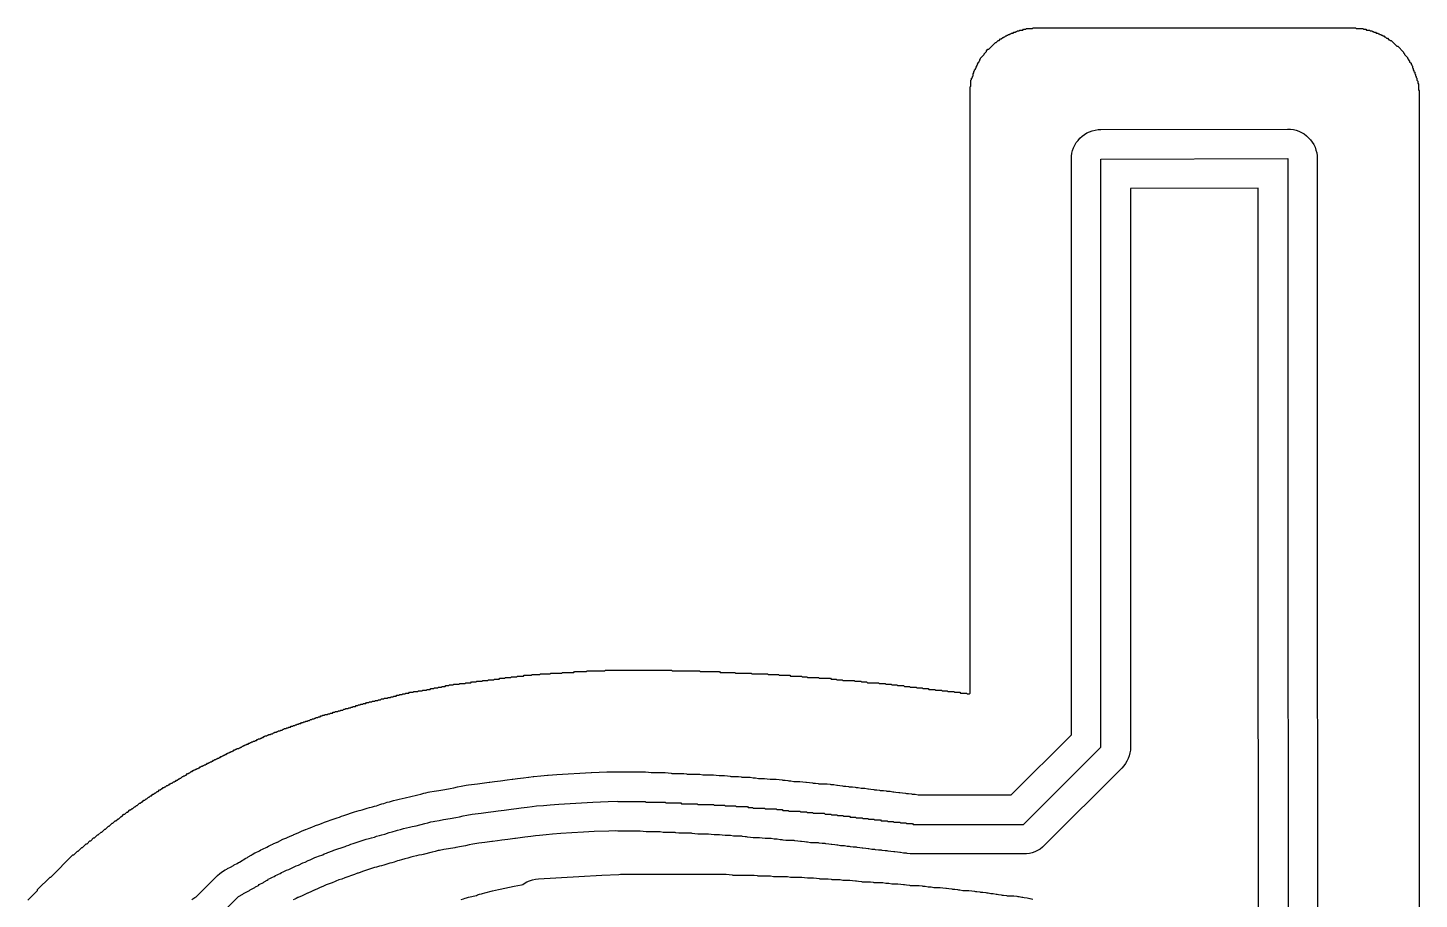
# Model space of a CAD drawing. Header units: millimetres. Extents: x 0 to 1800, y 0 to 406.
# Drawn here: x 26.7 to 214.8, y 285.4 to 403.3 of the extents above; entities that cross this region are included whole.
import ezdxf

# ---------------------------------------------------------------- set-up
doc = ezdxf.new("R2010")
doc.units = ezdxf.units.MM
for name, color, linetype in [('CENTERLINE', 1, 'Continuous'), ('GROOVE_8MM', 3, 'Continuous'), ('OUTLINE', 7, 'Continuous')]:
    doc.layers.add(name, color=color, linetype=linetype)

msp = doc.modelspace()

# ---------------------------------------------------------------- linework, layer by layer
at = {"layer": 'CENTERLINE'}
msp.add_lwpolyline([(51.92, 282.53), (55.17, 285.78), (55.77, 286.08), (55.87, 286.18), (56.67, 286.58), (56.77, 286.68), (57.37, 286.98), (57.47, 287.08), (57.87, 287.28), (57.97, 287.38), (58.57, 287.68), (58.67, 287.78), (59.07, 287.98), (59.17, 288.08), (59.2, 288.1), (59.4, 288.2), (59.6, 288.3), (59.8, 288.4), (60, 288.5), (60.2, 288.6), (60.4, 288.7), (60.6, 288.8), (60.8, 288.9), (61, 289), (61.2, 289.1), (61.4, 289.2), (61.6, 289.3), (61.68, 289.33), (61.98, 289.43), (62.98, 289.93), (63.28, 290.03), (63.88, 290.33), (64.18, 290.43), (64.58, 290.63), (64.88, 290.73), (65.48, 291.03), (65.78, 291.13), (65.98, 291.23), (66.58, 291.43), (66.78, 291.53), (67.08, 291.63), (67.28, 291.73), (67.88, 291.93), (68.08, 292.03), (68.09, 292.04), (69.58, 292.53), (69.78, 292.63), (69.79, 292.64), (70.09, 292.74), (70.39, 292.84), (70.69, 292.94), (72.15, 293.42), (72.15, 293.42), (72.45, 293.52), (72.85, 293.62), (73.15, 293.72), (73.55, 293.82), (73.85, 293.92), (74.25, 294.02), (74.55, 294.12), (74.95, 294.22), (75.55, 294.42), (75.95, 294.52), (76.55, 294.72), (76.69, 294.76), (77.09, 294.86), (77.49, 294.96), (77.89, 295.06), (78.29, 295.16), (78.68, 295.25), (79.18, 295.35), (80.39, 295.66), (80.79, 295.76), (81.19, 295.86), (81.5, 295.94), (81.71, 295.97), (82.31, 296.07), (82.91, 296.17), (83.79, 296.32), (84.57, 296.47), (85.07, 296.57), (85.57, 296.67), (86.07, 296.77), (86.77, 296.91), (87.19, 296.97), (87.99, 297.07), (88.95, 297.18), (89.65, 297.28), (90.29, 297.37), (91.09, 297.47), (92.05, 297.58), (92.75, 297.68), (93.39, 297.77), (94.19, 297.87), (94.87, 297.95), (95.48, 298.02), (96.4, 298.1), (97.33, 298.19), (98.48, 298.27), (100, 298.36), (101.57, 298.46), (103.07, 298.55), (105.15, 298.63), (106.46, 298.65), (106.48, 298.63), (110.18, 298.63), (110.28, 298.53), (112.88, 298.53), (112.98, 298.43), (114.98, 298.43), (115.08, 298.33), (117.18, 298.33), (117.28, 298.23), (119.38, 298.23), (119.48, 298.13), (120.88, 298.13), (120.98, 298.03), (122.38, 298.03), (122.48, 297.93), (123.98, 297.93), (124.08, 297.83), (124.68, 297.83), (124.78, 297.73), (126.28, 297.73), (126.38, 297.63), (127.88, 297.63), (127.98, 297.53), (128.68, 297.53), (128.78, 297.43), (129.48, 297.43), (129.58, 297.33), (131.08, 297.33), (131.18, 297.23), (131.98, 297.23), (132.08, 297.13), (132.78, 297.13), (132.88, 297.03), (134.38, 297.03), (134.48, 296.93), (135.28, 296.93), (135.38, 296.83), (136.08, 296.83), (136.18, 296.73), (136.88, 296.73), (136.98, 296.63), (137.78, 296.63), (137.88, 296.53), (138.58, 296.53), (138.68, 296.43), (139.48, 296.43), (139.58, 296.33), (140.28, 296.33), (140.38, 296.23), (141.08, 296.23), (141.18, 296.13), (141.98, 296.13), (142.08, 296.03), (142.88, 296.03), (142.98, 295.93), (143.68, 295.93), (143.78, 295.83), (144.58, 295.83), (144.68, 295.73), (145.38, 295.73), (145.48, 295.63), (146.28, 295.63), (146.38, 295.53), (161.32, 295.53), (171.78, 305.98), (171.78, 385.55), (197.03, 385.61), (197.12, 82.32)], dxfattribs=at)
at = {"layer": 'GROOVE_8MM'}
for points in [[(48.86, 285.35), (49, 285.46), (49.16, 285.55), (49.3, 285.66), (49.46, 285.75), (49.57, 285.83), (52.34, 288.61), (52.66, 288.89), (53.01, 289.14), (53.38, 289.36), (53.6, 289.46), (53.71, 289.54), (54.08, 289.76), (54.5, 289.96), (54.61, 290.04), (54.98, 290.26), (55.2, 290.36), (55.31, 290.44), (55.68, 290.66), (55.7, 290.66), (55.81, 290.74), (56.18, 290.96), (56.4, 291.06), (56.51, 291.14), (56.88, 291.36), (56.9, 291.36), (57.01, 291.44), (57.38, 291.66), (57.42, 291.67), (57.62, 291.77), (57.82, 291.87), (58.02, 291.97), (58.22, 292.07), (58.42, 292.17), (58.62, 292.27), (58.82, 292.37), (59.02, 292.47), (59.22, 292.57), (59.42, 292.67), (59.62, 292.77), (59.82, 292.87), (59.89, 292.91), (60.42, 293.13), (60.45, 293.14), (61.19, 293.51), (61.72, 293.73), (61.75, 293.74), (62.09, 293.91), (62.62, 294.13), (62.65, 294.14), (62.79, 294.21), (63.32, 294.43), (63.35, 294.44), (63.69, 294.61), (64.22, 294.83), (64.3, 294.86), (64.72, 295.03), (65.1, 295.16), (65.52, 295.33), (65.6, 295.36), (66.02, 295.53), (66.4, 295.66), (66.82, 295.83), (66.82, 295.83), (68.1, 296.26), (68.52, 296.43), (68.52, 296.43), (68.82, 296.53), (69.12, 296.63), (69.42, 296.73), (70.88, 297.22), (71.18, 297.32), (71.48, 297.4), (71.73, 297.46), (71.88, 297.52), (72.18, 297.6), (72.43, 297.66), (72.58, 297.72), (72.88, 297.8), (73.13, 297.86), (73.28, 297.92), (73.58, 298), (73.83, 298.06), (74.28, 298.22), (74.58, 298.3), (74.83, 298.36), (75.28, 298.52), (75.58, 298.6), (75.72, 298.64), (76.12, 298.74), (76.52, 298.84), (76.92, 298.94), (77.32, 299.04), (77.71, 299.14), (77.89, 299.18), (78.3, 299.26), (79.42, 299.54), (79.82, 299.64), (80.22, 299.74), (80.53, 299.82), (80.84, 299.88), (81.05, 299.92), (81.65, 300.02), (82.25, 300.12), (83.07, 300.25), (83.78, 300.39), (84.28, 300.49), (84.78, 300.59), (85.28, 300.69), (85.98, 300.83), (86.27, 300.88), (86.7, 300.93), (87.5, 301.03), (88.42, 301.15), (89.08, 301.24), (89.15, 301.25), (89.8, 301.33), (90.6, 301.43), (91.52, 301.55), (92.18, 301.64), (92.25, 301.65), (92.9, 301.73), (93.7, 301.83), (94.38, 301.92), (94.43, 301.93), (95.03, 301.99), (95.11, 302), (96.04, 302.09), (96.97, 302.17), (97.04, 302.18), (98.2, 302.26), (98.23, 302.26), (99.75, 302.36), (101.32, 302.45), (101.34, 302.45), (102.84, 302.54), (102.91, 302.55), (104.99, 302.63), (105.11, 302.63), (106.42, 302.65), (106.48, 302.65), (110.2, 302.63), (110.59, 302.61), (110.97, 302.55), (111.05, 302.53), (112.88, 302.53), (113.27, 302.51), (113.66, 302.45), (113.75, 302.43), (114.98, 302.43), (115.37, 302.41), (115.76, 302.35), (115.85, 302.33), (117.18, 302.33), (117.57, 302.31), (117.96, 302.25), (118.05, 302.23), (119.38, 302.23), (119.77, 302.21), (120.16, 302.15), (120.25, 302.13), (120.88, 302.13), (121.27, 302.11), (121.66, 302.05), (121.75, 302.03), (122.38, 302.03), (122.77, 302.01), (123.16, 301.95), (123.25, 301.93), (123.98, 301.93), (124.37, 301.91), (124.76, 301.85), (124.89, 301.82), (125.07, 301.81), (125.46, 301.75), (125.55, 301.73), (126.28, 301.73), (126.67, 301.71), (127.06, 301.65), (127.15, 301.63), (127.88, 301.63), (128.27, 301.61), (128.66, 301.55), (128.77, 301.52), (129.07, 301.51), (129.46, 301.45), (129.57, 301.42), (129.87, 301.41), (130.26, 301.35), (130.35, 301.33), (131.08, 301.33), (131.47, 301.31), (131.86, 301.25), (131.95, 301.23), (131.98, 301.23), (132.37, 301.21), (132.76, 301.15), (132.87, 301.12), (133.17, 301.11), (133.56, 301.05), (133.65, 301.03), (134.38, 301.03), (134.77, 301.01), (135.16, 300.95), (135.25, 300.93), (135.28, 300.93), (135.67, 300.91), (136.06, 300.85), (136.17, 300.82), (136.47, 300.81), (136.86, 300.75), (136.97, 300.72), (137.27, 300.71), (137.66, 300.65), (137.75, 300.63), (137.78, 300.63), (138.17, 300.61), (138.56, 300.55), (138.67, 300.52), (138.97, 300.51), (139.36, 300.45), (139.45, 300.43), (139.48, 300.43), (139.87, 300.41), (140.26, 300.35), (140.37, 300.32), (140.67, 300.31), (141.06, 300.25), (141.17, 300.22), (141.47, 300.21), (141.86, 300.15), (141.95, 300.13), (141.98, 300.13), (142.37, 300.11), (142.76, 300.05), (142.85, 300.03), (142.88, 300.03), (143.27, 300.01), (143.66, 299.95), (143.77, 299.92), (144.07, 299.91), (144.46, 299.85), (144.55, 299.83), (144.58, 299.83), (144.97, 299.81), (145.36, 299.75), (145.47, 299.72), (145.77, 299.71), (146.16, 299.65), (146.25, 299.63), (146.28, 299.63), (146.67, 299.61), (147.06, 299.55), (147.15, 299.53), (159.66, 299.53), (167.78, 307.64), (167.78, 385.55), (167.79, 385.94), (167.85, 386.33), (167.95, 386.71), (168.08, 387.08), (168.25, 387.43), (168.45, 387.77), (168.68, 388.08), (168.94, 388.38), (169.23, 388.64), (169.55, 388.87), (169.88, 389.08), (170.24, 389.24), (170.61, 389.38), (170.99, 389.47), (171.38, 389.53), (171.77, 389.55), (197.02, 389.61), (197.41, 389.59), (197.8, 389.53), (198.18, 389.44), (198.55, 389.31), (198.91, 389.14), (199.24, 388.94), (199.56, 388.7), (199.85, 388.44), (200.12, 388.15), (200.35, 387.83), (200.55, 387.5), (200.72, 387.14), (200.85, 386.77), (200.95, 386.39), (201.01, 386), (201.03, 385.61), (201.12, 82.33)], [(193.12, 83.5), (193.03, 381.6), (175.78, 381.56), (175.78, 305.98), (175.76, 305.59), (175.7, 305.2), (175.6, 304.82), (175.47, 304.45), (175.3, 304.1), (175.1, 303.76), (174.87, 303.45), (174.6, 303.15), (164.15, 292.7), (163.86, 292.44), (163.54, 292.2), (163.21, 292), (162.85, 291.83), (162.48, 291.7), (162.1, 291.61), (161.71, 291.55), (161.32, 291.53), (146.38, 291.53), (145.99, 291.55), (145.6, 291.61), (145.51, 291.63), (145.48, 291.63), (145.09, 291.65), (144.7, 291.71), (144.59, 291.73), (144.29, 291.75), (143.9, 291.81), (143.81, 291.83), (143.78, 291.83), (143.39, 291.85), (143, 291.91), (142.89, 291.93), (142.59, 291.95), (142.2, 292.01), (142.11, 292.03), (142.08, 292.03), (141.69, 292.05), (141.3, 292.11), (141.21, 292.13), (141.18, 292.13), (140.79, 292.15), (140.4, 292.21), (140.29, 292.23), (139.99, 292.25), (139.6, 292.31), (139.49, 292.33), (139.19, 292.35), (138.8, 292.41), (138.71, 292.43), (138.68, 292.43), (138.29, 292.45), (137.9, 292.51), (137.79, 292.53), (137.49, 292.55), (137.1, 292.61), (137.01, 292.63), (136.98, 292.63), (136.59, 292.65), (136.2, 292.71), (136.09, 292.73), (135.79, 292.75), (135.4, 292.81), (135.29, 292.83), (134.99, 292.85), (134.6, 292.91), (134.51, 292.93), (134.48, 292.93), (134.09, 292.95), (133.7, 293.01), (133.61, 293.03), (132.88, 293.03), (132.49, 293.05), (132.1, 293.11), (131.99, 293.13), (131.69, 293.15), (131.3, 293.21), (131.21, 293.23), (131.18, 293.23), (130.79, 293.25), (130.4, 293.31), (130.31, 293.33), (129.58, 293.33), (129.19, 293.35), (128.8, 293.41), (128.69, 293.43), (128.39, 293.45), (128, 293.51), (127.89, 293.53), (127.59, 293.55), (127.2, 293.61), (127.11, 293.63), (126.38, 293.63), (125.99, 293.65), (125.6, 293.71), (125.51, 293.73), (124.78, 293.73), (124.39, 293.75), (124, 293.81), (123.86, 293.84), (123.69, 293.85), (123.3, 293.91), (123.21, 293.93), (122.48, 293.93), (122.09, 293.95), (121.7, 294.01), (121.61, 294.03), (120.98, 294.03), (120.59, 294.05), (120.2, 294.11), (120.11, 294.13), (119.48, 294.13), (119.09, 294.15), (118.7, 294.21), (118.61, 294.23), (117.28, 294.23), (116.89, 294.25), (116.5, 294.31), (116.41, 294.33), (115.08, 294.33), (114.69, 294.35), (114.3, 294.41), (114.21, 294.43), (112.98, 294.43), (112.59, 294.45), (112.2, 294.51), (112.11, 294.53), (110.28, 294.53), (109.89, 294.55), (109.5, 294.61), (109.41, 294.63), (106.48, 294.63), (106.17, 294.64), (105.25, 294.63), (103.27, 294.55), (101.81, 294.47), (100.25, 294.37), (98.75, 294.28), (97.65, 294.2), (96.76, 294.12), (95.88, 294.04), (95.34, 293.98), (94.69, 293.9), (93.89, 293.8), (93.28, 293.72), (92.61, 293.63), (92.54, 293.62), (91.59, 293.5), (90.79, 293.4), (90.18, 293.32), (89.51, 293.23), (89.44, 293.22), (88.49, 293.1), (87.69, 293), (87.41, 292.96), (86.85, 292.85), (86.35, 292.75), (85.85, 292.65), (85.35, 292.55), (84.57, 292.39), (84.44, 292.37), (83.56, 292.22), (82.96, 292.12), (82.36, 292.02), (82.32, 292.02), (82.16, 291.98), (81.76, 291.88), (81.36, 291.78), (80.15, 291.47), (79.96, 291.43), (79.56, 291.35), (79.26, 291.28), (78.86, 291.18), (78.46, 291.08), (78.06, 290.98), (77.66, 290.88), (77.21, 290.73), (76.92, 290.64), (76.66, 290.58), (76.21, 290.43), (75.92, 290.34), (75.66, 290.28), (75.51, 290.23), (75.22, 290.14), (74.96, 290.08), (74.81, 290.03), (74.52, 289.94), (74.26, 289.88), (74.11, 289.83), (73.82, 289.74), (73.56, 289.68), (73.41, 289.63), (73.41, 289.63), (71.95, 289.14), (71.65, 289.04), (71.35, 288.94), (71.26, 288.91), (70.85, 288.74), (69.56, 288.31), (69.15, 288.14), (68.76, 288.01), (68.35, 287.84), (68.26, 287.81), (67.85, 287.64), (67.46, 287.51), (67.05, 287.34), (67.02, 287.33), (66.67, 287.16), (66.15, 286.94), (66.12, 286.93), (65.97, 286.86), (65.45, 286.64), (65.42, 286.63), (65.07, 286.46), (64.55, 286.24), (64.52, 286.23), (63.77, 285.86), (63.25, 285.64), (63.22, 285.63), (63.19, 285.62), (62.99, 285.52), (62.79, 285.42), (62.59, 285.32)], [(85.29, 285.38), (85.58, 285.47), (85.84, 285.53), (85.99, 285.58), (86.28, 285.67), (87.34, 285.93), (87.49, 285.98), (87.78, 286.07), (88.04, 286.13), (88.19, 286.18), (88.48, 286.27), (89.54, 286.53), (90.35, 286.74), (90.54, 286.78), (92.45, 287.16), (93.45, 287.36), (93.6, 287.39), (93.79, 287.53), (94.16, 287.74), (94.54, 287.91), (94.93, 288.04), (95.34, 288.13), (95.75, 288.17), (101.18, 288.47), (101.2, 288.48), (104.3, 288.65), (106.59, 288.77), (106.81, 288.78), (121.12, 288.78), (121.51, 288.76), (121.9, 288.7), (121.99, 288.68), (124.52, 288.68), (124.91, 288.66), (125.3, 288.6), (125.39, 288.58), (126.72, 288.58), (127.11, 288.56), (127.5, 288.5), (127.59, 288.48), (129.02, 288.48), (129.41, 288.46), (129.8, 288.4), (129.89, 288.38), (131.32, 288.38), (131.71, 288.36), (132.1, 288.3), (132.19, 288.28), (132.92, 288.28), (133.31, 288.26), (133.7, 288.2), (133.79, 288.18), (134.52, 288.18), (134.91, 288.16), (135.3, 288.1), (135.39, 288.08), (136.12, 288.08), (136.51, 288.06), (136.9, 288), (136.99, 287.98), (137.82, 287.98), (138.21, 287.96), (138.6, 287.9), (138.71, 287.88), (139.01, 287.86), (139.4, 287.8), (139.49, 287.78), (140.22, 287.78), (140.61, 287.76), (141, 287.7), (141.09, 287.68), (141.92, 287.68), (142.31, 287.66), (142.7, 287.6), (142.81, 287.58), (143.11, 287.56), (143.5, 287.5), (143.59, 287.48), (144.32, 287.48), (144.71, 287.46), (145.1, 287.4), (145.21, 287.38), (145.51, 287.36), (145.9, 287.3), (145.99, 287.28), (146.82, 287.28), (147.21, 287.26), (147.6, 287.2), (147.71, 287.18), (148.01, 287.16), (148.4, 287.1), (148.51, 287.08), (148.81, 287.06), (149.2, 287), (149.29, 286.98), (150.02, 286.98), (150.41, 286.96), (150.8, 286.9), (150.91, 286.88), (151.21, 286.86), (151.6, 286.8), (151.71, 286.78), (152.01, 286.76), (152.4, 286.7), (152.54, 286.67), (152.71, 286.66), (153.1, 286.6), (153.19, 286.58), (153.92, 286.58), (154.31, 286.56), (154.7, 286.5), (154.84, 286.47), (155.01, 286.46), (155.4, 286.4), (155.51, 286.38), (155.81, 286.36), (156.2, 286.3), (156.34, 286.27), (156.51, 286.26), (156.9, 286.2), (157.04, 286.17), (157.21, 286.16), (157.6, 286.1), (157.74, 286.07), (157.91, 286.06), (158.3, 286), (158.44, 285.97), (158.61, 285.96), (159, 285.9), (159.09, 285.88), (159.62, 285.88), (160.01, 285.86), (160.4, 285.8), (160.54, 285.77), (160.71, 285.76), (161.1, 285.7), (161.24, 285.67), (161.41, 285.66), (161.8, 285.6), (162.18, 285.51), (162.19, 285.51), (162.2, 285.5), (162.58, 285.41)]]:
    msp.add_lwpolyline(points, dxfattribs=at)
at = {"layer": 'OUTLINE'}
msp.add_lwpolyline([(26.7, 285.3), (28, 286.6), (28, 286.7), (29.7, 288.4), (29.8, 288.4), (32.8, 291.4), (32.9, 291.4), (33.4, 291.9), (33.5, 291.9), (34, 292.4), (34.1, 292.4), (34.6, 292.9), (34.7, 292.9), (35.1, 293.3), (35.2, 293.3), (35.6, 293.7), (35.7, 293.7), (36.1, 294.1), (36.2, 294.1), (36.6, 294.5), (36.7, 294.5), (37.1, 294.9), (37.2, 294.9), (37.6, 295.3), (37.7, 295.3), (38.1, 295.7), (38.2, 295.7), (38.5, 296), (38.6, 296), (38.9, 296.3), (39, 296.3), (39.3, 296.6), (39.4, 296.6), (39.7, 296.9), (39.8, 296.9), (40.1, 297.2), (40.2, 297.2), (40.5, 297.5), (40.6, 297.5), (40.8, 297.7), (40.9, 297.7), (41.1, 297.9), (41.2, 297.9), (41.4, 298.1), (41.5, 298.1), (41.8, 298.4), (41.9, 298.4), (42.1, 298.6), (42.2, 298.6), (42.4, 298.8), (42.5, 298.8), (42.7, 299), (42.8, 299), (43, 299.2), (43.1, 299.2), (43.3, 299.4), (43.4, 299.4), (43.6, 299.6), (43.7, 299.6), (43.9, 299.8), (44, 299.8), (44.2, 300), (44.3, 300), (44.5, 300.2), (44.6, 300.2), (44.8, 300.4), (44.9, 300.4), (45, 300.5), (45.1, 300.5), (45.2, 300.6), (45.3, 300.6), (45.5, 300.8), (45.6, 300.8), (45.7, 300.9), (45.8, 300.9), (45.9, 301), (46, 301), (46.1, 301.1), (46.2, 301.1), (46.4, 301.3), (46.5, 301.3), (46.6, 301.4), (46.7, 301.4), (46.8, 301.5), (46.9, 301.5), (47.1, 301.7), (47.2, 301.7), (47.3, 301.8), (47.4, 301.8), (47.6, 302), (47.7, 302), (47.8, 302.1), (47.9, 302.1), (48, 302.2), (48.1, 302.2), (48.3, 302.4), (48.4, 302.4), (48.5, 302.5), (48.6, 302.5), (48.8, 302.7), (48.9, 302.7), (49, 302.8), (49.1, 302.8), (49.2, 302.9), (49.3, 302.9), (49.4, 303), (49.5, 303), (49.6, 303.1), (49.7, 303.1), (49.8, 303.2), (49.9, 303.2), (50, 303.3), (50.1, 303.3), (50.2, 303.4), (50.3, 303.4), (50.4, 303.5), (50.5, 303.5), (50.6, 303.6), (50.7, 303.6), (50.8, 303.7), (50.9, 303.7), (51, 303.8), (51.1, 303.8), (51.2, 303.9), (51.3, 303.9), (51.4, 304), (51.5, 304), (51.6, 304.1), (51.7, 304.1), (51.8, 304.2), (51.9, 304.2), (52, 304.3), (52.1, 304.3), (52.2, 304.4), (52.3, 304.4), (52.4, 304.5), (52.5, 304.5), (52.6, 304.6), (52.7, 304.6), (52.8, 304.7), (52.9, 304.7), (53, 304.8), (53.1, 304.8), (53.2, 304.9), (53.3, 304.9), (53.4, 305), (53.5, 305), (53.6, 305.1), (53.7, 305.1), (53.8, 305.2), (53.9, 305.2), (54, 305.3), (54.1, 305.3), (54.2, 305.4), (54.3, 305.4), (54.4, 305.5), (54.5, 305.5), (54.6, 305.6), (54.7, 305.6), (54.8, 305.7), (54.9, 305.7), (55, 305.8), (55.2, 305.8), (55.3, 305.9), (55.4, 305.9), (55.5, 306), (55.6, 306), (55.7, 306.1), (55.8, 306.1), (55.9, 306.2), (56, 306.2), (56.1, 306.3), (56.2, 306.3), (56.3, 306.4), (56.5, 306.4), (56.6, 306.5), (56.7, 306.5), (56.8, 306.6), (56.9, 306.6), (57, 306.7), (57.1, 306.7), (57.2, 306.8), (57.4, 306.8), (57.5, 306.9), (57.6, 306.9), (57.7, 307), (57.8, 307), (57.9, 307.1), (58.1, 307.1), (58.2, 307.2), (58.3, 307.2), (58.4, 307.3), (58.5, 307.3), (58.6, 307.4), (58.7, 307.4), (58.8, 307.5), (59, 307.5), (59.1, 307.6), (59.2, 307.6), (59.3, 307.7), (59.5, 307.7), (59.6, 307.8), (59.8, 307.8), (59.9, 307.9), (60, 307.9), (60.1, 308), (60.3, 308), (60.4, 308.1), (60.5, 308.1), (60.6, 308.2), (60.8, 308.2), (60.9, 308.3), (61.1, 308.3), (61.2, 308.4), (61.3, 308.4), (61.4, 308.5), (61.6, 308.5), (61.7, 308.6), (61.9, 308.6), (62, 308.7), (62.2, 308.7), (62.3, 308.8), (62.5, 308.8), (62.6, 308.9), (62.8, 308.9), (62.9, 309), (63, 309), (63.1, 309.1), (63.3, 309.1), (63.4, 309.2), (63.6, 309.2), (63.7, 309.3), (63.9, 309.3), (64, 309.4), (64.2, 309.4), (64.3, 309.5), (64.5, 309.5), (64.6, 309.6), (64.8, 309.6), (64.9, 309.7), (65.1, 309.7), (65.2, 309.8), (65.4, 309.8), (65.5, 309.9), (65.6, 309.9), (65.7, 310), (65.9, 310), (66, 310.1), (66.2, 310.1), (66.3, 310.2), (66.5, 310.2), (66.6, 310.3), (66.8, 310.3), (66.9, 310.4), (67.2, 310.4), (67.3, 310.5), (67.5, 310.5), (67.6, 310.6), (67.9, 310.6), (68, 310.7), (68.2, 310.7), (68.3, 310.8), (68.6, 310.8), (68.7, 310.9), (68.9, 310.9), (69, 311), (69.3, 311), (69.4, 311.1), (69.6, 311.1), (69.7, 311.2), (70, 311.2), (70.1, 311.3), (70.3, 311.3), (70.4, 311.4), (70.6, 311.4), (70.7, 311.5), (71, 311.5), (71.1, 311.6), (71.3, 311.6), (71.4, 311.7), (71.6, 311.7), (71.7, 311.8), (72, 311.8), (72.1, 311.9), (72.4, 311.9), (72.5, 312), (72.8, 312), (72.9, 312.1), (73.2, 312.1), (73.3, 312.2), (73.6, 312.2), (73.7, 312.3), (74, 312.3), (74.1, 312.4), (74.4, 312.4), (74.5, 312.5), (74.8, 312.5), (74.9, 312.6), (75.3, 312.6), (75.4, 312.7), (75.7, 312.7), (75.8, 312.8), (76.1, 312.8), (76.2, 312.9), (76.5, 312.9), (76.6, 313), (76.9, 313), (77, 313.1), (77.3, 313.1), (77.4, 313.2), (77.7, 313.2), (77.8, 313.3), (78.2, 313.3), (78.3, 313.4), (78.8, 313.4), (78.9, 313.5), (79.4, 313.5), (79.5, 313.6), (80, 313.6), (80.1, 313.7), (80.6, 313.7), (80.7, 313.8), (81.1, 313.8), (81.2, 313.9), (81.6, 313.9), (81.7, 314), (82.1, 314), (82.2, 314.1), (82.6, 314.1), (82.7, 314.2), (83.1, 314.2), (83.2, 314.3), (83.6, 314.3), (83.7, 314.4), (84.2, 314.4), (84.3, 314.5), (85, 314.5), (85.1, 314.6), (85.8, 314.6), (85.9, 314.7), (86.6, 314.7), (86.7, 314.8), (87.3, 314.8), (87.4, 314.9), (88.1, 314.9), (88.2, 315), (88.9, 315), (89, 315.1), (89.7, 315.1), (89.8, 315.2), (90.4, 315.2), (90.5, 315.3), (91.2, 315.3), (91.3, 315.4), (92, 315.4), (92.1, 315.5), (92.8, 315.5), (92.9, 315.6), (93.7, 315.6), (93.8, 315.7), (94.8, 315.7), (94.9, 315.8), (95.9, 315.8), (96, 315.9), (97.3, 315.9), (97.4, 316), (98.9, 316), (99, 316.1), (100.5, 316.1), (100.6, 316.2), (102.2, 316.2), (102.3, 316.3), (104.7, 316.3), (104.8, 316.4), (113.7, 316.4), (113.8, 316.3), (117.5, 316.3), (117.6, 316.2), (120.2, 316.2), (120.3, 316.1), (122.3, 316.1), (122.4, 316), (124.5, 316), (124.6, 315.9), (126.7, 315.9), (126.8, 315.8), (128.2, 315.8), (128.3, 315.7), (129.7, 315.7), (129.8, 315.6), (131.3, 315.6), (131.4, 315.5), (132, 315.5), (132.1, 315.4), (133.6, 315.4), (133.7, 315.3), (135.2, 315.3), (135.3, 315.2), (136, 315.2), (136.1, 315.1), (136.8, 315.1), (136.9, 315), (138.4, 315), (138.5, 314.9), (139.3, 314.9), (139.4, 314.8), (140.1, 314.8), (140.2, 314.7), (141.7, 314.7), (141.8, 314.6), (142.6, 314.6), (142.7, 314.5), (143.4, 314.5), (143.5, 314.4), (144.2, 314.4), (144.3, 314.3), (145.1, 314.3), (145.2, 314.2), (145.9, 314.2), (146, 314.1), (146.8, 314.1), (146.9, 314), (147.6, 314), (147.7, 313.9), (148.4, 313.9), (148.5, 313.8), (149.3, 313.8), (149.4, 313.7), (150.2, 313.7), (150.3, 313.6), (151, 313.6), (151.1, 313.5), (151.9, 313.5), (152, 313.4), (152.7, 313.4), (152.8, 313.3), (153.6, 313.3), (153.7, 313.2), (154, 313.2), (154.1, 313.3), (154.1, 395.3), (154.2, 395.4), (154.2, 396.2), (154.3, 396.3), (154.3, 396.5), (154.4, 396.6), (154.4, 396.7), (154.5, 396.8), (154.5, 397.1), (154.6, 397.2), (154.6, 397.4), (154.7, 397.5), (154.7, 397.6), (154.8, 397.7), (154.8, 397.8), (154.9, 397.9), (154.9, 398), (155, 398.1), (155, 398.2), (155.1, 398.3), (155.1, 398.4), (155.2, 398.5), (155.2, 398.6), (155.3, 398.7), (155.3, 398.8), (155.4, 398.9), (155.4, 399), (155.5, 399.1), (155.5, 399.2), (156, 399.7), (156, 399.8), (156.3, 400.1), (156.3, 400.2), (156.5, 400.4), (156.6, 400.4), (157.5, 401.3), (157.6, 401.3), (157.9, 401.6), (158, 401.6), (158.2, 401.8), (158.3, 401.8), (158.5, 402), (158.6, 402), (158.7, 402.1), (158.8, 402.1), (158.9, 402.2), (159, 402.2), (159.1, 402.3), (159.2, 402.3), (159.3, 402.4), (159.4, 402.4), (159.5, 402.5), (159.6, 402.5), (159.7, 402.6), (159.9, 402.6), (160, 402.7), (160.2, 402.7), (160.3, 402.8), (160.4, 402.8), (160.5, 402.9), (160.7, 402.9), (160.8, 403), (161.2, 403), (161.3, 403.1), (161.6, 403.1), (161.7, 403.2), (162.5, 403.2), (162.6, 403.3), (206.2, 403.3), (206.3, 403.2), (207.2, 403.2), (207.2, 403.2), (207.3, 403.1), (207.6, 403.1), (207.7, 403), (208.1, 403), (208.2, 402.9), (208.4, 402.9), (208.5, 402.8), (208.6, 402.8), (208.7, 402.7), (208.9, 402.7), (209, 402.6), (209.2, 402.6), (209.3, 402.5), (209.4, 402.5), (209.5, 402.4), (209.6, 402.4), (209.7, 402.3), (209.8, 402.3), (209.9, 402.2), (210, 402.2), (210.1, 402.1), (210.2, 402.1), (210.4, 401.9), (210.5, 401.9), (210.7, 401.7), (210.8, 401.7), (210.9, 401.6), (211, 401.6), (211.8, 400.8), (211.9, 400.8), (212.7, 400), (212.7, 399.9), (212.8, 399.8), (212.8, 399.7), (213.2, 399.3), (213.2, 399.2), (213.3, 399.1), (213.3, 399), (213.5, 398.8), (213.5, 398.7), (213.7, 398.5), (213.7, 398.4), (213.8, 398.3), (213.8, 398.2), (213.9, 398.1), (213.9, 397.9), (214, 397.8), (214, 397.6), (214.1, 397.5), (214.1, 397.4), (214.2, 397.3), (214.2, 397.1), (214.3, 397), (214.3, 396.8), (214.4, 396.7), (214.4, 396.6), (214.5, 396.5), (214.5, 396.2), (214.6, 396.1), (214.6, 395.8), (214.7, 395.7), (214.7, 394.9), (214.8, 394.8), (214.8, 75)], dxfattribs=at)

doc.saveas('drawing.dxf')
